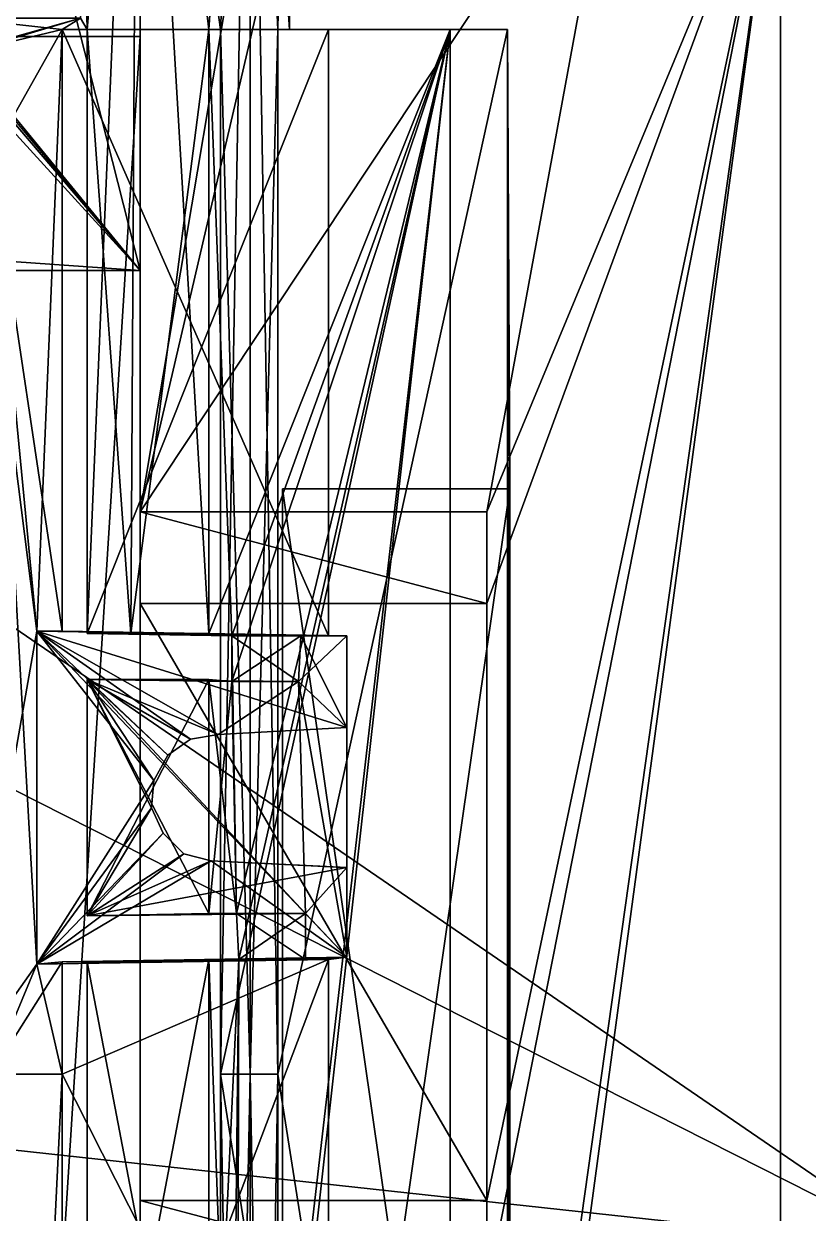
# Model space of a CAD drawing. Header units: metres. Extents: x -0.073 to 0.073, y -0.252 to 0.252.
# Drawn here: x 0.00089 to 0.02225, y 0.09653 to 0.12891 of the extents above; entities that cross this region are included whole.
import ezdxf

# ---------------------------------------------------------------- set-up
doc = ezdxf.new("R2010")
doc.units = ezdxf.units.M
for name, color, linetype in [('Object_0177', 9, 'CONTINUOUS'), ('Object_0196', 9, 'CONTINUOUS'), ('Object_0205', 9, 'CONTINUOUS'), ('Object_0206', 9, 'CONTINUOUS'), ('Object_0227', 9, 'CONTINUOUS'), ('Object_0256', 9, 'CONTINUOUS'), ('Object_0257', 9, 'CONTINUOUS'), ('Object_0258', 9, 'CONTINUOUS'), ('Object_0268', 9, 'CONTINUOUS'), ('Object_0269', 9, 'CONTINUOUS'), ('Object_0305', 9, 'CONTINUOUS'), ('Object_0306', 9, 'CONTINUOUS'), ('Object_0341', 9, 'CONTINUOUS'), ('Object_0342', 9, 'CONTINUOUS'), ('Object_0343', 9, 'CONTINUOUS'), ('Object_0371', 9, 'CONTINUOUS'), ('Object_0390', 9, 'CONTINUOUS'), ('Object_0394', 9, 'CONTINUOUS'), ('Object_0395', 9, 'CONTINUOUS'), ('Object_0397', 9, 'CONTINUOUS'), ('Object_0411', 9, 'CONTINUOUS'), ('Object_0413', 9, 'CONTINUOUS'), ('Object_0429', 9, 'CONTINUOUS'), ('Object_0430', 9, 'CONTINUOUS'), ('Object_0431', 9, 'CONTINUOUS'), ('Object_0467', 9, 'CONTINUOUS'), ('Object_0490', 9, 'CONTINUOUS'), ('Object_0513', 9, 'CONTINUOUS'), ('Object_0535', 9, 'CONTINUOUS'), ('Object_0536', 9, 'CONTINUOUS'), ('Object_0537', 9, 'CONTINUOUS'), ('Object_0543', 9, 'CONTINUOUS'), ('Object_0552', 9, 'CONTINUOUS'), ('Object_0593', 9, 'CONTINUOUS'), ('Object_0594', 9, 'CONTINUOUS'), ('Object_0608', 9, 'CONTINUOUS'), ('Object_0653', 9, 'CONTINUOUS'), ('Object_0654', 9, 'CONTINUOUS'), ('Object_0670', 9, 'CONTINUOUS'), ('Object_0685', 9, 'CONTINUOUS'), ('Object_0737', 9, 'CONTINUOUS'), ('Object_0750', 9, 'CONTINUOUS'), ('Object_0757', 9, 'CONTINUOUS'), ('Object_0763', 9, 'CONTINUOUS'), ('Object_0764', 9, 'CONTINUOUS'), ('Object_0765', 9, 'CONTINUOUS'), ('Object_0803', 9, 'CONTINUOUS'), ('Object_0804', 9, 'CONTINUOUS'), ('Object_0808', 9, 'CONTINUOUS'), ('Object_0844', 9, 'CONTINUOUS'), ('Object_0848', 9, 'CONTINUOUS'), ('Object_0849', 9, 'CONTINUOUS'), ('Object_0861', 9, 'CONTINUOUS'), ('Object_0862', 9, 'CONTINUOUS'), ('Object_0863', 9, 'CONTINUOUS'), ('Object_0901', 9, 'CONTINUOUS'), ('Object_0909', 9, 'CONTINUOUS'), ('Object_0931', 9, 'CONTINUOUS'), ('Object_0979', 9, 'CONTINUOUS'), ('Object_0987', 9, 'CONTINUOUS'), ('Object_0991', 9, 'CONTINUOUS'), ('Object_0993', 9, 'CONTINUOUS'), ('Object_0994', 9, 'CONTINUOUS'), ('Object_0995', 9, 'CONTINUOUS'), ('Object_1001', 9, 'CONTINUOUS'), ('Object_1021', 9, 'CONTINUOUS'), ('Object_1027', 9, 'CONTINUOUS'), ('Object_1029', 9, 'CONTINUOUS'), ('Object_1030', 9, 'CONTINUOUS'), ('Object_1031', 9, 'CONTINUOUS'), ('Object_1036', 9, 'CONTINUOUS'), ('Object_1037', 9, 'CONTINUOUS'), ('Object_1057', 9, 'CONTINUOUS'), ('Object_1058', 9, 'CONTINUOUS')]:
    doc.layers.add(name, color=color, linetype=linetype)

msp = doc.modelspace()

# ---------------------------------------------------------------- linework, layer by layer
at = {"layer": 'Object_0177'}
for points in [[(-0.050375, 0.133875, 0.181312), (0.025312, 0.095563, 0.181312), (-0.031625, 0.134563, 0.181312)], [(0.023812, 0.1325, 0.181312), (-0.031625, 0.134563, 0.181312), (0.025312, 0.095563, 0.181312)], [(-0.050375, 0.133875, 0.181312), (-0.067063, 0.105625, 0.181312), (0.025312, 0.095563, 0.181312)], [(-0.067563, 0.075063, 0.181312), (0.025312, 0.095563, 0.181312), (-0.067063, 0.105625, 0.181312)]]:
    msp.add_3dface(points, dxfattribs=at)
at = {"layer": 'Object_0196'}
for points in [[(0.004, 0.145, 0.10275), (0.002437, 0.136563, 0.10525), (0.002625, 0.12875, 0.104937)], [(0.002625, 0.12875, 0.070063), (0.002437, 0.129063, 0.06975), (0.004, 0.145, 0.072188)], [(0.004, 0.145, 0.10275), (0.002625, 0.12875, 0.104937), (0.003812, 0.112313, 0.102687)], [(0.003812, 0.112313, 0.072313), (0.002625, 0.112313, 0.070063), (0.004, 0.145, 0.072188)], [(0.002625, 0.12875, 0.070063), (0.004, 0.145, 0.072188), (0.002625, 0.112313, 0.070063)], [(0.003812, 0.112313, 0.102687), (0.005937, 0.112313, 0.098813), (0.004, 0.145, 0.10275)], [(0.004, 0.145, 0.072188), (0.005937, 0.12875, 0.076187), (0.003812, 0.112313, 0.072313)], [(0.004, 0.145, 0.10275), (0.005937, 0.12875, 0.098813), (0.007062, 0.145, 0.095375)], [(0.005937, 0.12875, 0.098813), (0.004, 0.145, 0.10275), (0.005937, 0.112313, 0.098813)], [(0.005937, 0.12875, 0.076187), (0.004, 0.145, 0.072188), (0.00625, 0.12875, 0.077125)], [(0.007062, 0.145, 0.079625), (0.00625, 0.12875, 0.077125), (0.004, 0.145, 0.072188)], [(0.00625, 0.12875, 0.097875), (0.007062, 0.145, 0.095375), (0.005937, 0.12875, 0.098813)], [(0.007062, 0.145, 0.095375), (0.00625, 0.12875, 0.097875), (0.007062, 0.100313, 0.095375)], [(0.00625, 0.12875, 0.077125), (0.007062, 0.145, 0.079625), (0.00625, 0.100313, 0.077125)], [(0.007062, 0.100313, 0.079625), (0.00625, 0.100313, 0.077125), (0.007062, 0.145, 0.079625)], [(0.007812, 0.12875, 0.091375), (0.007062, 0.145, 0.095375), (0.007812, 0.100313, 0.091375)], [(0.007062, 0.100313, 0.095375), (0.007812, 0.100313, 0.091375), (0.007062, 0.145, 0.095375)], [(0.007062, 0.145, 0.079625), (0.007812, 0.12875, 0.083562), (0.007062, 0.100313, 0.079625)], [(0.007812, 0.12875, 0.083562), (0.007062, 0.145, 0.079625), (0.008125, 0.12875, 0.0875)], [(0.008125, 0.145, 0.0875), (0.008125, 0.12875, 0.0875), (0.007062, 0.145, 0.079625)], [(0.007062, 0.145, 0.095375), (0.007812, 0.12875, 0.091375), (0.008125, 0.145, 0.0875)], [(0.008125, 0.12875, 0.0875), (0.008125, 0.145, 0.0875), (0.007812, 0.12875, 0.091375)], [(0.002437, 0.129063, 0.10525), (0.002625, 0.12875, 0.104937), (0.002437, 0.136563, 0.10525)], [(-0.000688, 0.128125, 0.108875), (0.002437, 0.129063, 0.10525), (-0.000875, 0.128125, 0.109125)], [(-0.000875, 0.129063, 0.109125), (-0.000875, 0.128125, 0.109125), (0.002437, 0.129063, 0.10525)], [(-0.000875, 0.129063, 0.065875), (0.002437, 0.129063, 0.06975), (0.001937, 0.12875, 0.069125)], [(-0.000875, 0.100313, 0.065875), (-0.000875, 0.129063, 0.065875), (0.00125, 0.112375, 0.06825)], [(0.001937, 0.12875, 0.069125), (0.00125, 0.112375, 0.06825), (-0.000875, 0.129063, 0.065875)], [(0.002437, 0.129063, 0.10525), (-0.000688, 0.128125, 0.108875), (0.001937, 0.12875, 0.105875)], [(0.002437, 0.129063, 0.10525), (0.001937, 0.12875, 0.105875), (0.002625, 0.12875, 0.104937)], [(0.002437, 0.129063, 0.06975), (0.002625, 0.12875, 0.070063), (0.001937, 0.12875, 0.069125)], [(0, 0.125313, 0.10825), (0.001937, 0.12875, 0.105875), (-0.000688, 0.128125, 0.108875)], [(0.001937, 0.12875, 0.105875), (0, 0.125313, 0.10825), (0.001937, 0.112375, 0.105875)], [(0.00125, 0.112375, 0.06825), (0.001937, 0.12875, 0.069125), (0.001937, 0.112375, 0.069125)], [(0.002625, 0.112313, 0.104937), (0.003812, 0.112313, 0.102687), (0.002625, 0.12875, 0.104937)], [(0.005937, 0.112313, 0.076187), (0.003812, 0.112313, 0.072313), (0.005937, 0.12875, 0.076187)], [(0.00625, 0.100313, 0.097875), (0.007062, 0.100313, 0.095375), (0.00625, 0.12875, 0.097875)], [(0.007812, 0.100313, 0.083562), (0.007062, 0.100313, 0.079625), (0.007812, 0.12875, 0.083562)], [(0.00125, 0.112375, 0.10675), (0, 0.125313, 0.10825), (0.00125, 0.103312, 0.10675)], [(0, 0.100313, 0.10825), (0.00125, 0.103312, 0.10675), (0, 0.125313, 0.10825)], [(0.00125, 0.112375, 0.10675), (0.001937, 0.112375, 0.105875), (0, 0.125313, 0.10825)], [(0.00125, 0.103312, 0.06825), (-0.000875, 0.100313, 0.065875), (0.00125, 0.112375, 0.06825)], [(-0.000875, 0.100313, 0.065875), (0.00125, 0.103312, 0.06825), (0.001937, 0.100313, 0.069125)], [(0.00125, 0.103312, 0.10675), (0, 0.100313, 0.10825), (0.001937, 0.103375, 0.105875)], [(0.001937, 0.100313, 0.105875), (0.001937, 0.103375, 0.105875), (0, 0.100313, 0.10825)], [(0.001937, 0.103375, 0.069125), (0.001937, 0.100313, 0.069125), (0.00125, 0.103312, 0.06825)], [(0.001937, 0.100313, 0.069125), (0.001937, 0.086125, 0.069125), (-0.000875, 0.100313, 0.065875)], [(0.00125, 0.086125, 0.06825), (-0.000875, 0.100313, 0.065875), (0.001937, 0.086125, 0.069125)], [(-0.000875, 0.100313, 0.065875), (0.00125, 0.086125, 0.06825), (-0.000875, 0.055625, 0.065875)], [(0, 0.100313, 0.10825), (0.00125, 0.086125, 0.10675), (0.001937, 0.100313, 0.105875)], [(0.00125, 0.086125, 0.10675), (0, 0.100313, 0.10825), (0.00125, 0.077063, 0.10675)], [(0, 0.076563, 0.10825), (0.00125, 0.077063, 0.10675), (0, 0.100313, 0.10825)], [(0.001937, 0.086125, 0.105875), (0.001937, 0.100313, 0.105875), (0.00125, 0.086125, 0.10675)], [(0.00625, 0.060625, 0.097875), (0.007062, 0.055625, 0.095375), (0.00625, 0.100313, 0.097875)], [(0.007062, 0.100313, 0.095375), (0.00625, 0.100313, 0.097875), (0.007062, 0.055625, 0.095375)], [(0.00625, 0.100313, 0.077125), (0.007062, 0.100313, 0.079625), (0.00625, 0.060625, 0.077125)], [(0.007062, 0.055625, 0.079625), (0.00625, 0.060625, 0.077125), (0.007062, 0.100313, 0.079625)], [(0.007812, 0.100313, 0.091375), (0.007062, 0.100313, 0.095375), (0.007812, 0.060625, 0.091375)], [(0.007062, 0.055625, 0.095375), (0.007812, 0.060625, 0.091375), (0.007062, 0.100313, 0.095375)], [(0.007812, 0.060625, 0.083562), (0.007062, 0.055625, 0.079625), (0.007812, 0.100313, 0.083562)], [(0.007062, 0.100313, 0.079625), (0.007812, 0.100313, 0.083562), (0.007062, 0.055625, 0.079625)]]:
    msp.add_3dface(points, dxfattribs=at)
at = {"layer": 'Object_0205'}
for points in [[(0.007937, 0.11625, 0.08425), (0.007937, 0.073188, 0.08425), (0.014125, 0.11625, 0.084188)], [(0.014125, 0.073188, 0.084188), (0.014125, 0.11625, 0.084188), (0.007937, 0.073188, 0.08425)]]:
    msp.add_3dface(points, dxfattribs=at)
at = {"layer": 'Object_0206'}
for points in [[(0.007937, 0.073188, 0.090812), (0.007937, 0.11625, 0.090812), (0.014125, 0.073188, 0.09075)], [(0.014125, 0.11625, 0.09075), (0.014125, 0.073188, 0.09075), (0.007937, 0.11625, 0.090812)]]:
    msp.add_3dface(points, dxfattribs=at)
at = {"layer": 'Object_0227'}
for points in [[(0.009187, 0.103438, 0.105875), (0.001937, 0.100313, 0.105875), (0.009187, 0.086, 0.105875)], [(0.001937, 0.100313, 0.105875), (0.009187, 0.103438, 0.105875), (0.001937, 0.103375, 0.105875)], [(0.001937, 0.086125, 0.105875), (0.009187, 0.086, 0.105875), (0.001937, 0.100313, 0.105875)]]:
    msp.add_3dface(points, dxfattribs=at)
at = {"layer": 'Object_0256'}
for points in [[(0.005937, 0.111062, 0.098813), (0.006562, 0.111, 0.098813), (0.002625, 0.111062, 0.104875)], [(0.006562, 0.111, 0.102), (0.002625, 0.111062, 0.104875), (0.006562, 0.111, 0.098813)], [(0.002625, 0.111062, 0.104875), (0.006562, 0.111, 0.102), (0.008375, 0.111, 0.104875)]]:
    msp.add_3dface(points, dxfattribs=at)
at = {"layer": 'Object_0257'}
for points in [[(0.0125, 0.060625, 0.098813), (0.0125, 0.060625, 0.097875), (0.0125, 0.12875, 0.098813)], [(0.0125, 0.12875, 0.097875), (0.0125, 0.12875, 0.098813), (0.0125, 0.060625, 0.097875)]]:
    msp.add_3dface(points, dxfattribs=at)
at = {"layer": 'Object_0258'}
for points in [[(0.002625, 0.104625, 0.104875), (0.006687, 0.104688, 0.102), (0.005937, 0.104688, 0.098813)], [(0.006687, 0.104688, 0.102), (0.002625, 0.104625, 0.104875), (0.008562, 0.104688, 0.104875)], [(0.006687, 0.104688, 0.098813), (0.005937, 0.104688, 0.098813), (0.006687, 0.104688, 0.102)]]:
    msp.add_3dface(points, dxfattribs=at)
at = {"layer": 'Object_0268'}
for points in [[(0.006687, 0.104688, 0.102), (0.008562, 0.104688, 0.104875), (0.00675, 0.103438, 0.102)], [(0.008562, 0.103438, 0.104875), (0.00675, 0.103438, 0.102), (0.008562, 0.104688, 0.104875)]]:
    msp.add_3dface(points, dxfattribs=at)
at = {"layer": 'Object_0269'}
for points in [[(0.009187, 0.103438, 0.104937), (0.009187, 0.103438, 0.105875), (0.009187, 0.086, 0.104937)], [(0.009187, 0.086, 0.105875), (0.009187, 0.086, 0.104937), (0.009187, 0.103438, 0.105875)]]:
    msp.add_3dface(points, dxfattribs=at)
at = {"layer": 'Object_0305'}
for points in [[(0.006562, 0.111, 0.073), (0.006562, 0.11225, 0.073), (0.006562, 0.111, 0.076187)], [(0.006562, 0.11225, 0.076187), (0.006562, 0.111, 0.076187), (0.006562, 0.11225, 0.073)]]:
    msp.add_3dface(points, dxfattribs=at)
at = {"layer": 'Object_0306'}
for points in [[(0.002625, 0.111062, 0.070125), (0.006562, 0.111, 0.073), (0.005937, 0.111062, 0.076187)], [(0.006562, 0.111, 0.073), (0.002625, 0.111062, 0.070125), (0.008375, 0.111, 0.070125)], [(0.006562, 0.111, 0.076187), (0.005937, 0.111062, 0.076187), (0.006562, 0.111, 0.073)]]:
    msp.add_3dface(points, dxfattribs=at)
at = {"layer": 'Object_0341'}
for points in [[(0.0135, 0.115625, 0.14), (0.0135, 0.113125, 0.14), (0.004062, 0.115625, 0.14)], [(0.004062, 0.113125, 0.14), (0.004062, 0.115625, 0.14), (0.0135, 0.113125, 0.14)]]:
    msp.add_3dface(points, dxfattribs=at)
at = {"layer": 'Object_0342'}
for points in [[(0.004062, 0.115625, 0.141687), (0.0135, 0.115625, 0.14), (0.004062, 0.115625, 0.14175)], [(0.004062, 0.115625, 0.14), (0.004062, 0.115625, 0.14175), (0.0135, 0.115625, 0.14)]]:
    msp.add_3dface(points, dxfattribs=at)
at = {"layer": 'Object_0343'}
for points in [[(0.0135, 0.113125, 0.14), (0.004062, 0.113125, 0.141687), (0.004062, 0.113125, 0.14)], [(0.004062, 0.113125, 0.14175), (0.004062, 0.113125, 0.14), (0.004062, 0.113125, 0.141687)]]:
    msp.add_3dface(points, dxfattribs=at)
at = {"layer": 'Object_0371'}
for points in [[(0.0125, 0.12875, 0.077125), (0.00625, 0.100313, 0.077125), (0.0125, 0.060625, 0.077125)], [(0.00625, 0.100313, 0.077125), (0.0125, 0.12875, 0.077125), (0.00625, 0.12875, 0.077125)], [(0.00625, 0.060625, 0.077125), (0.0125, 0.060625, 0.077125), (0.00625, 0.100313, 0.077125)]]:
    msp.add_3dface(points, dxfattribs=at)
at = {"layer": 'Object_0390'}
for points in [[(0.014062, 0.12875, 0.083562), (0.014125, 0.11625, 0.08425), (0.014062, 0.060625, 0.083562)], [(0.014125, 0.11625, 0.08425), (0.014062, 0.12875, 0.083562), (0.014125, 0.11625, 0.09075)], [(0.014062, 0.12875, 0.091438), (0.014125, 0.11625, 0.09075), (0.014062, 0.12875, 0.083562)], [(0.014125, 0.11625, 0.09075), (0.014062, 0.12875, 0.091438), (0.014125, 0.073188, 0.090812)], [(0.014062, 0.060625, 0.091438), (0.014125, 0.073188, 0.090812), (0.014062, 0.12875, 0.091438)], [(0.014125, 0.073188, 0.08425), (0.014062, 0.060625, 0.083562), (0.014125, 0.11625, 0.08425)]]:
    msp.add_3dface(points, dxfattribs=at)
at = {"layer": 'Object_0394'}
for points in [[(0.008562, 0.104688, 0.070125), (0.006687, 0.104688, 0.073), (0.008562, 0.103438, 0.070125)], [(0.00675, 0.103438, 0.073), (0.008562, 0.103438, 0.070125), (0.006687, 0.104688, 0.073)]]:
    msp.add_3dface(points, dxfattribs=at)
at = {"layer": 'Object_0395'}
for points in [[(0.007812, 0.12875, 0.083625), (0.014062, 0.12875, 0.083562), (0.007812, 0.100313, 0.083625)], [(0.014062, 0.060625, 0.083562), (0.007812, 0.100313, 0.083625), (0.014062, 0.12875, 0.083562)], [(0.007812, 0.100313, 0.083625), (0.014062, 0.060625, 0.083562), (0.007812, 0.060625, 0.083625)]]:
    msp.add_3dface(points, dxfattribs=at)
at = {"layer": 'Object_0397'}
for points in [[(0.00625, 0.12875, 0.077125), (0.0125, 0.12875, 0.077125), (0.005937, 0.12875, 0.076187)], [(0.0125, 0.12875, 0.076187), (0.005937, 0.12875, 0.076187), (0.0125, 0.12875, 0.077125)]]:
    msp.add_3dface(points, dxfattribs=at)
at = {"layer": 'Object_0411'}
for points in [[(-0.00125, 0.122562, 0.138312), (0.004062, 0.122188, 0.138312), (-0.00125, 0.128563, 0.138312)], [(0.004062, 0.128563, 0.138312), (-0.00125, 0.128563, 0.138312), (0.004062, 0.122188, 0.138312)], [(0.004062, 0.122188, 0.138312), (-0.00125, 0.122562, 0.138312), (-0.049, 0.122188, 0.138312)]]:
    msp.add_3dface(points, dxfattribs=at)
at = {"layer": 'Object_0413'}
for points in [[(0.004062, 0.128563, 0.138312), (0.004062, 0.122188, 0.138312), (0.004062, 0.128563, 0.136437)], [(0.004062, 0.078125, 0.14), (0.004062, 0.128563, 0.136437), (0.004062, 0.122188, 0.138312)], [(0.004062, 0.128563, 0.136437), (0.004062, 0.078125, 0.14), (0.004062, 0.069187, 0.136437)], [(0.004062, 0.122188, 0.14175), (0.004062, 0.115625, 0.14175), (0.004062, 0.122188, 0.138312)], [(0.004062, 0.115625, 0.14), (0.004062, 0.122188, 0.138312), (0.004062, 0.115625, 0.14175)], [(0.004062, 0.122188, 0.138312), (0.004062, 0.115625, 0.14), (0.004062, 0.113125, 0.14)], [(0.004062, 0.122188, 0.138312), (0.004062, 0.094375, 0.14), (0.004062, 0.078125, 0.14)], [(0.004062, 0.094375, 0.14), (0.004062, 0.122188, 0.138312), (0.004062, 0.096875, 0.14)], [(0.004062, 0.113125, 0.14), (0.004062, 0.096875, 0.14), (0.004062, 0.122188, 0.138312)], [(0.004062, 0.096875, 0.14), (0.004062, 0.113125, 0.14), (0.004062, 0.096875, 0.14175)], [(0.004062, 0.113125, 0.14175), (0.004062, 0.096875, 0.14175), (0.004062, 0.113125, 0.14)]]:
    msp.add_3dface(points, dxfattribs=at)
at = {"layer": 'Object_0429'}
for points in [[(0.002625, 0.103375, 0.070063), (0.005937, 0.103438, 0.076187), (0.002625, 0.086063, 0.070063)], [(0.005937, 0.086063, 0.076187), (0.002625, 0.086063, 0.070063), (0.005937, 0.103438, 0.076187)]]:
    msp.add_3dface(points, dxfattribs=at)
at = {"layer": 'Object_0430'}
for points in [[(0.004812, 0.109, 0.070125), (0.005437, 0.109437, 0.06825), (0.005437, 0.109437, 0.070125)], [(0.005437, 0.109437, 0.06825), (0.004812, 0.109, 0.070125), (0.004812, 0.109, 0.06825)], [(0.006187, 0.109563, 0.06825), (0.006187, 0.109563, 0.070125), (0.005437, 0.109437, 0.070125)], [(0.006187, 0.109563, 0.06825), (0.005437, 0.109437, 0.070125), (0.005437, 0.109437, 0.06825)], [(0.004437, 0.108312, 0.070125), (0.004812, 0.109, 0.06825), (0.004812, 0.109, 0.070125)], [(0.004812, 0.109, 0.06825), (0.004437, 0.108312, 0.070125), (0.004437, 0.108312, 0.06825)], [(0.004375, 0.107563, 0.070125), (0.004437, 0.108312, 0.06825), (0.004437, 0.108312, 0.070125)], [(0.004437, 0.108312, 0.06825), (0.004375, 0.107563, 0.070125), (0.004375, 0.107563, 0.06825)], [(0.004687, 0.106875, 0.070125), (0.004375, 0.107563, 0.06825), (0.004375, 0.107563, 0.070125)], [(0.004375, 0.107563, 0.06825), (0.004687, 0.106875, 0.070125), (0.004687, 0.106875, 0.06825)], [(0.00525, 0.106313, 0.070125), (0.004687, 0.106875, 0.06825), (0.004687, 0.106875, 0.070125)], [(0.004687, 0.106875, 0.06825), (0.00525, 0.106313, 0.070125), (0.00525, 0.106313, 0.06825)], [(0.006, 0.106125, 0.070125), (0.00525, 0.106313, 0.06825), (0.00525, 0.106313, 0.070125)], [(0.00525, 0.106313, 0.06825), (0.006, 0.106125, 0.070125), (0.006, 0.106125, 0.06825)]]:
    msp.add_3dface(points, dxfattribs=at)
at = {"layer": 'Object_0431'}
for points in [[(0.009187, 0.086, 0.070063), (0.009187, 0.103438, 0.070063), (0.002625, 0.086063, 0.070063)], [(0.002625, 0.103375, 0.070063), (0.002625, 0.086063, 0.070063), (0.009187, 0.103438, 0.070063)]]:
    msp.add_3dface(points, dxfattribs=at)
at = {"layer": 'Object_0467'}
for points in [[(0.009187, 0.12875, 0.104937), (0.009187, 0.12875, 0.105875), (0.009187, 0.11225, 0.104937)], [(0.009187, 0.11225, 0.105875), (0.009187, 0.11225, 0.104937), (0.009187, 0.12875, 0.105875)]]:
    msp.add_3dface(points, dxfattribs=at)
at = {"layer": 'Object_0490'}
for points in [[(0.000437, 0.128563, 0.136437), (0.004062, 0.128563, 0.136437), (0.000437, 0.071063, 0.136437)], [(0.004062, 0.069187, 0.136437), (0.000437, 0.071063, 0.136437), (0.004062, 0.128563, 0.136437)]]:
    msp.add_3dface(points, dxfattribs=at)
at = {"layer": 'Object_0513'}
for points in [[(0.004062, 0.122188, 0.14175), (-0.007938, 0.13625, 0.143125), (-0.007938, 0.136875, 0.143125)], [(-0.007938, 0.136875, 0.143125), (0.000437, 0.1365, 0.14225), (0.004062, 0.122188, 0.14175)], [(0.004062, 0.13625, 0.141687), (0.004062, 0.122188, 0.14175), (0.000437, 0.1365, 0.14225)], [(-0.007938, 0.13625, 0.143125), (0.004062, 0.122188, 0.14175), (-0.0025, 0.129375, 0.142625)], [(0.004062, 0.122188, 0.14175), (0.004062, 0.13625, 0.141687), (0.004062, 0.115625, 0.141687)], [(0.0075, 0.136063, 0.141125), (0.004062, 0.115625, 0.141687), (0.004062, 0.13625, 0.141687)], [(0.0075, 0.136063, 0.141125), (0.008812, 0.136, 0.140938), (0.004062, 0.115625, 0.141687)], [(0.017125, 0.135313, 0.139187), (0.004062, 0.115625, 0.141687), (0.008812, 0.136, 0.140938)], [(0.004062, 0.115625, 0.141687), (0.017125, 0.135313, 0.139187), (0.0135, 0.115625, 0.14)], [(0.0215, 0.134875, 0.138125), (0.0135, 0.115625, 0.14), (0.017125, 0.135313, 0.139187)], [(0.0135, 0.078125, 0.14), (0.0215, 0.134875, 0.138125), (0.0135, 0.075625, 0.14)], [(0.0215, 0.015188, 0.138125), (0.0135, 0.075625, 0.14), (0.0215, 0.134875, 0.138125)], [(0.0135, 0.096875, 0.14), (0.0215, 0.134875, 0.138125), (0.0135, 0.094375, 0.14)], [(0.0135, 0.078125, 0.14), (0.0135, 0.094375, 0.14), (0.0215, 0.134875, 0.138125)], [(0.0135, 0.115625, 0.14), (0.0215, 0.134875, 0.138125), (0.0135, 0.113125, 0.14)], [(0.0135, 0.096875, 0.14), (0.0135, 0.113125, 0.14), (0.0215, 0.134875, 0.138125)], [(-0.0025, 0.122188, 0.142625), (-0.0025, 0.129375, 0.142625), (0.004062, 0.122188, 0.14175)], [(0.004062, 0.115625, 0.141687), (0.004062, 0.115625, 0.14175), (0.004062, 0.122188, 0.14175)], [(0.0135, 0.113125, 0.14), (0.0135, 0.096875, 0.14), (0.004062, 0.113125, 0.141687)], [(0.0135, 0.096875, 0.14), (0.004062, 0.096875, 0.141687), (0.004062, 0.113125, 0.141687)], [(0.004062, 0.096875, 0.14175), (0.004062, 0.113125, 0.141687), (0.004062, 0.096875, 0.141687)], [(0.004062, 0.113125, 0.141687), (0.004062, 0.096875, 0.14175), (0.004062, 0.113125, 0.14175)]]:
    msp.add_3dface(points, dxfattribs=at)
at = {"layer": 'Object_0535'}
for points in [[(0.006562, 0.11225, 0.098813), (0.0125, 0.12875, 0.098813), (0.005937, 0.112313, 0.098813)], [(0.005937, 0.12875, 0.098813), (0.005937, 0.112313, 0.098813), (0.0125, 0.12875, 0.098813)], [(0.0125, 0.12875, 0.098813), (0.006562, 0.11225, 0.098813), (0.006687, 0.104688, 0.098813)], [(0.0125, 0.12875, 0.098813), (0.006687, 0.078438, 0.098813), (0.0125, 0.060625, 0.098813)], [(0.006687, 0.078438, 0.098813), (0.0125, 0.12875, 0.098813), (0.00675, 0.103438, 0.098813)], [(0.006687, 0.104688, 0.098813), (0.00675, 0.103438, 0.098813), (0.0125, 0.12875, 0.098813)], [(0.006562, 0.111, 0.098813), (0.006687, 0.104688, 0.098813), (0.006562, 0.11225, 0.098813)], [(0.005937, 0.111062, 0.098813), (0.005937, 0.104688, 0.098813), (0.006562, 0.111, 0.098813)], [(0.006687, 0.104688, 0.098813), (0.006562, 0.111, 0.098813), (0.005937, 0.104688, 0.098813)], [(0.006562, 0.086, 0.098813), (0.00675, 0.103438, 0.098813), (0.005937, 0.086063, 0.098813)], [(0.005937, 0.103438, 0.098813), (0.005937, 0.086063, 0.098813), (0.00675, 0.103438, 0.098813)], [(0.00675, 0.103438, 0.098813), (0.006562, 0.086, 0.098813), (0.006687, 0.078438, 0.098813)]]:
    msp.add_3dface(points, dxfattribs=at)
at = {"layer": 'Object_0536'}
for points in [[(0.009687, 0.11225, 0.10675), (0.009187, 0.11225, 0.105875), (0.00125, 0.112375, 0.10675)], [(0.001937, 0.112375, 0.105875), (0.00125, 0.112375, 0.10675), (0.009187, 0.11225, 0.105875)], [(0.002625, 0.112313, 0.104937), (0.008437, 0.11225, 0.104875), (0.003812, 0.112313, 0.102687)], [(0.008437, 0.11225, 0.104875), (0.002625, 0.112313, 0.104937), (0.009687, 0.11225, 0.104875)], [(0.009187, 0.11225, 0.104937), (0.009687, 0.11225, 0.104875), (0.002625, 0.112313, 0.104937)], [(0.003812, 0.112313, 0.102687), (0.006562, 0.11225, 0.102), (0.005937, 0.112313, 0.098813)], [(0.006562, 0.11225, 0.102), (0.003812, 0.112313, 0.102687), (0.008437, 0.11225, 0.104875)], [(0.006562, 0.11225, 0.098813), (0.005937, 0.112313, 0.098813), (0.006562, 0.11225, 0.102)], [(0.009687, 0.11225, 0.104875), (0.009187, 0.11225, 0.104937), (0.009687, 0.11225, 0.10675)], [(0.009187, 0.11225, 0.105875), (0.009687, 0.11225, 0.10675), (0.009187, 0.11225, 0.104937)]]:
    msp.add_3dface(points, dxfattribs=at)
at = {"layer": 'Object_0537'}
for points in [[(0.005937, 0.12875, 0.098813), (0.0125, 0.12875, 0.098813), (0.00625, 0.12875, 0.097875)], [(0.0125, 0.12875, 0.097875), (0.00625, 0.12875, 0.097875), (0.0125, 0.12875, 0.098813)]]:
    msp.add_3dface(points, dxfattribs=at)
at = {"layer": 'Object_0543'}
for points in [[(0.006687, 0.104688, 0.098813), (0.006687, 0.104688, 0.102), (0.00675, 0.103438, 0.098813)], [(0.00675, 0.103438, 0.102), (0.00675, 0.103438, 0.098813), (0.006687, 0.104688, 0.102)]]:
    msp.add_3dface(points, dxfattribs=at)
at = {"layer": 'Object_0552'}
for points in [[(0.002625, 0.104625, 0.104875), (0.005937, 0.104688, 0.098813), (0.002625, 0.111062, 0.104875)], [(0.005937, 0.111062, 0.098813), (0.002625, 0.111062, 0.104875), (0.005937, 0.104688, 0.098813)]]:
    msp.add_3dface(points, dxfattribs=at)
at = {"layer": 'Object_0593'}
for points in [[(0.00125, 0.103312, 0.10675), (0.001937, 0.103375, 0.105875), (0.009687, 0.1035, 0.10675)], [(0.009187, 0.103438, 0.105875), (0.009687, 0.1035, 0.10675), (0.001937, 0.103375, 0.105875)], [(0.002625, 0.103375, 0.104937), (0.005937, 0.103438, 0.098813), (0.00675, 0.103438, 0.098813)], [(0.002625, 0.103375, 0.104937), (0.008562, 0.103438, 0.104875), (0.009187, 0.103438, 0.104937)], [(0.008562, 0.103438, 0.104875), (0.002625, 0.103375, 0.104937), (0.00675, 0.103438, 0.102)], [(0.00675, 0.103438, 0.098813), (0.00675, 0.103438, 0.102), (0.002625, 0.103375, 0.104937)], [(0.009687, 0.1035, 0.104875), (0.009187, 0.103438, 0.104937), (0.008562, 0.103438, 0.104875)], [(0.009687, 0.1035, 0.10675), (0.009187, 0.103438, 0.105875), (0.009687, 0.1035, 0.104875)], [(0.009187, 0.103438, 0.104937), (0.009687, 0.1035, 0.104875), (0.009187, 0.103438, 0.105875)]]:
    msp.add_3dface(points, dxfattribs=at)
at = {"layer": 'Object_0594'}
for points in [[(0.00125, 0.103312, 0.10675), (0.009687, 0.1035, 0.10675), (0.00125, 0.112375, 0.10675)], [(0.009687, 0.11225, 0.10675), (0.00125, 0.112375, 0.10675), (0.009687, 0.1035, 0.10675)]]:
    msp.add_3dface(points, dxfattribs=at)
at = {"layer": 'Object_0608'}
for points in [[(0.001937, 0.12875, 0.105875), (0.009187, 0.12875, 0.105875), (0.002625, 0.12875, 0.104937)], [(0.009187, 0.12875, 0.104937), (0.002625, 0.12875, 0.104937), (0.009187, 0.12875, 0.105875)]]:
    msp.add_3dface(points, dxfattribs=at)
at = {"layer": 'Object_0653'}
for points in [[(0.00625, 0.12875, 0.097875), (0.0125, 0.12875, 0.097875), (0.00625, 0.100313, 0.097875)], [(0.0125, 0.060625, 0.097875), (0.00625, 0.100313, 0.097875), (0.0125, 0.12875, 0.097875)], [(0.00625, 0.100313, 0.097875), (0.0125, 0.060625, 0.097875), (0.00625, 0.060625, 0.097875)]]:
    msp.add_3dface(points, dxfattribs=at)
at = {"layer": 'Object_0654'}
for points in [[(0.006562, 0.11225, 0.102), (0.006562, 0.111, 0.102), (0.006562, 0.11225, 0.098813)], [(0.006562, 0.111, 0.098813), (0.006562, 0.11225, 0.098813), (0.006562, 0.111, 0.102)]]:
    msp.add_3dface(points, dxfattribs=at)
at = {"layer": 'Object_0670'}
for points in [[(0.004062, 0.122188, 0.138312), (-0.049, 0.122188, 0.138312), (-0.033125, 0.122188, 0.14)], [(-0.033125, 0.122188, 0.14), (-0.030625, 0.122188, 0.14), (0.004062, 0.122188, 0.138312)], [(-0.030625, 0.122188, 0.14), (-0.02375, 0.122188, 0.14), (0.004062, 0.122188, 0.138312)], [(-0.02125, 0.122188, 0.14), (0.004062, 0.122188, 0.138312), (-0.02375, 0.122188, 0.14)], [(0.004062, 0.122188, 0.138312), (-0.02125, 0.122188, 0.14), (-0.014375, 0.122188, 0.14)], [(-0.014375, 0.122188, 0.14), (-0.011875, 0.122188, 0.14), (0.004062, 0.122188, 0.138312)], [(-0.011875, 0.122188, 0.14), (-0.004938, 0.122188, 0.14), (0.004062, 0.122188, 0.138312)], [(-0.002563, 0.122188, 0.14), (0.004062, 0.122188, 0.138312), (-0.004938, 0.122188, 0.14)], [(-0.002563, 0.122188, 0.142625), (0.004062, 0.122188, 0.14175), (-0.002563, 0.122188, 0.14)], [(0.004062, 0.122188, 0.138312), (-0.002563, 0.122188, 0.14), (0.004062, 0.122188, 0.14175)]]:
    msp.add_3dface(points, dxfattribs=at)
at = {"layer": 'Object_0685'}
for points in [[(0.0215, 0.134875, 0.138125), (0.023, 0.13475, 0.138125), (0.0215, 0.015188, 0.138125)], [(0.024687, 0.095563, 0.138125), (0.0215, 0.015188, 0.138125), (0.023, 0.13475, 0.138125)]]:
    msp.add_3dface(points, dxfattribs=at)
at = {"layer": 'Object_0737'}
for points in [[(0.008375, 0.111, 0.104875), (0.008437, 0.11225, 0.104875), (0.009687, 0.11225, 0.104875)], [(0.009687, 0.11225, 0.104875), (0.009687, 0.1035, 0.104875), (0.008375, 0.111, 0.104875)], [(0.002625, 0.104625, 0.104875), (0.002625, 0.111062, 0.104875), (0.008562, 0.104688, 0.104875)], [(0.008375, 0.111, 0.104875), (0.008562, 0.104688, 0.104875), (0.002625, 0.111062, 0.104875)], [(0.008562, 0.104688, 0.104875), (0.008375, 0.111, 0.104875), (0.009687, 0.1035, 0.104875)], [(0.009687, 0.1035, 0.104875), (0.008562, 0.103438, 0.104875), (0.008562, 0.104688, 0.104875)]]:
    msp.add_3dface(points, dxfattribs=at)
at = {"layer": 'Object_0750'}
for points in [[(0.009687, 0.11225, 0.10675), (0.009687, 0.1035, 0.10675), (0.009687, 0.11225, 0.104875)], [(0.009687, 0.1035, 0.104875), (0.009687, 0.11225, 0.104875), (0.009687, 0.1035, 0.10675)]]:
    msp.add_3dface(points, dxfattribs=at)
at = {"layer": 'Object_0757'}
for points in [[(0.009187, 0.086, 0.069125), (0.009187, 0.103438, 0.069125), (0.009187, 0.086, 0.070063)], [(0.009187, 0.103438, 0.070063), (0.009187, 0.086, 0.070063), (0.009187, 0.103438, 0.069125)]]:
    msp.add_3dface(points, dxfattribs=at)
at = {"layer": 'Object_0763'}
for points in [[(0.008375, 0.111, 0.070125), (0.009687, 0.10975, 0.070125), (0.008437, 0.11225, 0.070125)], [(0.009687, 0.11225, 0.070125), (0.008437, 0.11225, 0.070125), (0.009687, 0.10975, 0.070125)], [(0.002625, 0.111062, 0.070125), (0.006187, 0.109563, 0.070125), (0.008375, 0.111, 0.070125)], [(0.006187, 0.109563, 0.070125), (0.002625, 0.111062, 0.070125), (0.005437, 0.109437, 0.070125)], [(0.004812, 0.109, 0.070125), (0.005437, 0.109437, 0.070125), (0.002625, 0.111062, 0.070125)], [(0.002625, 0.104625, 0.070125), (0.004375, 0.107563, 0.070125), (0.002625, 0.111062, 0.070125)], [(0.004437, 0.108312, 0.070125), (0.002625, 0.111062, 0.070125), (0.004375, 0.107563, 0.070125)], [(0.002625, 0.111062, 0.070125), (0.004437, 0.108312, 0.070125), (0.004812, 0.109, 0.070125)], [(0.009687, 0.10975, 0.070125), (0.008375, 0.111, 0.070125), (0.006187, 0.109563, 0.070125)], [(0.004375, 0.107563, 0.070125), (0.002625, 0.104625, 0.070125), (0.004687, 0.106875, 0.070125)], [(0.00525, 0.106313, 0.070125), (0.004687, 0.106875, 0.070125), (0.002625, 0.104625, 0.070125)], [(0.002625, 0.104625, 0.070125), (0.006, 0.106125, 0.070125), (0.00525, 0.106313, 0.070125)], [(0.006, 0.106125, 0.070125), (0.002625, 0.104625, 0.070125), (0.009687, 0.105938, 0.070125)], [(0.008562, 0.104688, 0.070125), (0.009687, 0.105938, 0.070125), (0.002625, 0.104625, 0.070125)], [(0.009687, 0.105938, 0.070125), (0.008562, 0.104688, 0.070125), (0.009687, 0.1035, 0.070125)], [(0.008562, 0.103438, 0.070125), (0.009687, 0.1035, 0.070125), (0.008562, 0.104688, 0.070125)]]:
    msp.add_3dface(points, dxfattribs=at)
at = {"layer": 'Object_0764'}
for points in [[(0.006562, 0.111, 0.073), (0.008375, 0.111, 0.070125), (0.006562, 0.11225, 0.073)], [(0.008437, 0.11225, 0.070125), (0.006562, 0.11225, 0.073), (0.008375, 0.111, 0.070125)]]:
    msp.add_3dface(points, dxfattribs=at)
at = {"layer": 'Object_0765'}
for points in [[(0.009687, 0.10975, 0.06825), (0.009687, 0.11225, 0.06825), (0.009687, 0.10975, 0.070125)], [(0.009687, 0.11225, 0.070125), (0.009687, 0.10975, 0.070125), (0.009687, 0.11225, 0.06825)]]:
    msp.add_3dface(points, dxfattribs=at)
at = {"layer": 'Object_0803'}
for points in [[(0.00675, 0.103438, 0.076187), (0.00675, 0.103438, 0.073), (0.006687, 0.104688, 0.076187)], [(0.006687, 0.104688, 0.073), (0.006687, 0.104688, 0.076187), (0.00675, 0.103438, 0.073)]]:
    msp.add_3dface(points, dxfattribs=at)
at = {"layer": 'Object_0804'}
for points in [[(0.005937, 0.104688, 0.076187), (0.006687, 0.104688, 0.076187), (0.002625, 0.104625, 0.070125)], [(0.006687, 0.104688, 0.073), (0.002625, 0.104625, 0.070125), (0.006687, 0.104688, 0.076187)], [(0.002625, 0.104625, 0.070125), (0.006687, 0.104688, 0.073), (0.008562, 0.104688, 0.070125)]]:
    msp.add_3dface(points, dxfattribs=at)
at = {"layer": 'Object_0808'}
for points in [[(0.007937, 0.11625, 0.084188), (0.014125, 0.11625, 0.08425), (0.007937, 0.11625, 0.09075)], [(0.014125, 0.11625, 0.09075), (0.007937, 0.11625, 0.09075), (0.014125, 0.11625, 0.08425)]]:
    msp.add_3dface(points, dxfattribs=at)
at = {"layer": 'Object_0844'}
for points in [[(0.0135, 0.096875, 0.14), (0.0135, 0.094375, 0.14), (0.004062, 0.096875, 0.14)], [(0.004062, 0.094375, 0.14), (0.004062, 0.096875, 0.14), (0.0135, 0.094375, 0.14)]]:
    msp.add_3dface(points, dxfattribs=at)
at = {"layer": 'Object_0848'}
for points in [[(0.002625, 0.103375, 0.104937), (0.009187, 0.103438, 0.104937), (0.002625, 0.086063, 0.104937)], [(0.009187, 0.086, 0.104937), (0.002625, 0.086063, 0.104937), (0.009187, 0.103438, 0.104937)]]:
    msp.add_3dface(points, dxfattribs=at)
at = {"layer": 'Object_0849'}
for points in [[(0.005937, 0.103438, 0.098813), (0.002625, 0.103375, 0.104937), (0.005937, 0.086063, 0.098813)], [(0.002625, 0.086063, 0.104937), (0.005937, 0.086063, 0.098813), (0.002625, 0.103375, 0.104937)]]:
    msp.add_3dface(points, dxfattribs=at)
at = {"layer": 'Object_0861'}
for points in [[(0.009187, 0.11225, 0.070063), (0.009187, 0.12875, 0.070063), (0.002625, 0.112313, 0.070063)], [(0.002625, 0.12875, 0.070063), (0.002625, 0.112313, 0.070063), (0.009187, 0.12875, 0.070063)]]:
    msp.add_3dface(points, dxfattribs=at)
at = {"layer": 'Object_0862'}
for points in [[(0.00125, 0.112375, 0.06825), (0.001937, 0.112375, 0.069125), (0.009687, 0.11225, 0.06825)], [(0.009187, 0.11225, 0.069125), (0.009687, 0.11225, 0.06825), (0.001937, 0.112375, 0.069125)], [(0.002625, 0.112313, 0.070063), (0.008437, 0.11225, 0.070125), (0.009187, 0.11225, 0.070063)], [(0.008437, 0.11225, 0.070125), (0.002625, 0.112313, 0.070063), (0.006562, 0.11225, 0.073)], [(0.003812, 0.112313, 0.072313), (0.006562, 0.11225, 0.073), (0.002625, 0.112313, 0.070063)], [(0.006562, 0.11225, 0.073), (0.003812, 0.112313, 0.072313), (0.006562, 0.11225, 0.076187)], [(0.005937, 0.112313, 0.076187), (0.006562, 0.11225, 0.076187), (0.003812, 0.112313, 0.072313)], [(0.009687, 0.11225, 0.070125), (0.009187, 0.11225, 0.070063), (0.008437, 0.11225, 0.070125)], [(0.009687, 0.11225, 0.06825), (0.009187, 0.11225, 0.069125), (0.009687, 0.11225, 0.070125)], [(0.009187, 0.11225, 0.070063), (0.009687, 0.11225, 0.070125), (0.009187, 0.11225, 0.069125)]]:
    msp.add_3dface(points, dxfattribs=at)
at = {"layer": 'Object_0863'}
for points in [[(0.009187, 0.12875, 0.069125), (0.001937, 0.12875, 0.069125), (0.009187, 0.12875, 0.070063)], [(0.002625, 0.12875, 0.070063), (0.009187, 0.12875, 0.070063), (0.001937, 0.12875, 0.069125)]]:
    msp.add_3dface(points, dxfattribs=at)
at = {"layer": 'Object_0901'}
for points in [[(0.007937, 0.073188, 0.09075), (0.007937, 0.073188, 0.08425), (0.007937, 0.11625, 0.09075)], [(0.007937, 0.11625, 0.08425), (0.007937, 0.11625, 0.09075), (0.007937, 0.073188, 0.08425)]]:
    msp.add_3dface(points, dxfattribs=at)
at = {"layer": 'Object_0909'}
for points in [[(0.002625, 0.12875, 0.104937), (0.009187, 0.12875, 0.104937), (0.002625, 0.112313, 0.104937)], [(0.009187, 0.11225, 0.104937), (0.002625, 0.112313, 0.104937), (0.009187, 0.12875, 0.104937)]]:
    msp.add_3dface(points, dxfattribs=at)
at = {"layer": 'Object_0931'}
for points in [[(0.0125, 0.060625, 0.077125), (0.0125, 0.060625, 0.076187), (0.0125, 0.12875, 0.077125)], [(0.0125, 0.12875, 0.076187), (0.0125, 0.12875, 0.077125), (0.0125, 0.060625, 0.076187)]]:
    msp.add_3dface(points, dxfattribs=at)
at = {"layer": 'Object_0979'}
for points in [[(0.004062, 0.128563, 0.138312), (0.004062, 0.128563, 0.136437), (-0.00125, 0.128563, 0.138312)], [(0.000437, 0.128563, 0.136437), (-0.00125, 0.128563, 0.138312), (0.004062, 0.128563, 0.136437)]]:
    msp.add_3dface(points, dxfattribs=at)
at = {"layer": 'Object_0987'}
for points in [[(0.002625, 0.111062, 0.070125), (0.005937, 0.111062, 0.076187), (0.002625, 0.104625, 0.070125)], [(0.005937, 0.104688, 0.076187), (0.002625, 0.104625, 0.070125), (0.005937, 0.111062, 0.076187)]]:
    msp.add_3dface(points, dxfattribs=at)
at = {"layer": 'Object_0991'}
for points in [[(0.009187, 0.11225, 0.069125), (0.009187, 0.12875, 0.069125), (0.009187, 0.11225, 0.070063)], [(0.009187, 0.12875, 0.070063), (0.009187, 0.11225, 0.070063), (0.009187, 0.12875, 0.069125)]]:
    msp.add_3dface(points, dxfattribs=at)
at = {"layer": 'Object_0993'}
for points in [[(0.009687, 0.105938, 0.070125), (0.009687, 0.1035, 0.070125), (0.009687, 0.105938, 0.06825)], [(0.009687, 0.1035, 0.06825), (0.009687, 0.105938, 0.06825), (0.009687, 0.1035, 0.070125)]]:
    msp.add_3dface(points, dxfattribs=at)
at = {"layer": 'Object_0994'}
for points in [[(0.006, 0.106125, 0.070125), (0.009625, 0.105938, 0.070125), (0.006, 0.106125, 0.06825)], [(0.009625, 0.105938, 0.06825), (0.006, 0.106125, 0.06825), (0.009625, 0.105938, 0.070125)]]:
    msp.add_3dface(points, dxfattribs=at)
at = {"layer": 'Object_0995'}
for points in [[(0.006187, 0.109563, 0.06825), (0.009687, 0.10975, 0.06825), (0.006187, 0.109563, 0.070125)], [(0.009687, 0.10975, 0.070125), (0.006187, 0.109563, 0.070125), (0.009687, 0.10975, 0.06825)]]:
    msp.add_3dface(points, dxfattribs=at)
at = {"layer": 'Object_1001'}
for points in [[(0.007812, 0.12875, 0.091375), (0.014062, 0.12875, 0.091375), (0.008125, 0.12875, 0.0875)], [(0.008125, 0.12875, 0.0875), (0.014062, 0.12875, 0.083562), (0.007812, 0.12875, 0.083562)], [(0.014062, 0.12875, 0.083562), (0.008125, 0.12875, 0.0875), (0.014062, 0.12875, 0.091375)]]:
    msp.add_3dface(points, dxfattribs=at)
at = {"layer": 'Object_1021'}
for points in [[(0.008375, 0.111, 0.104875), (0.006562, 0.111, 0.102), (0.008437, 0.11225, 0.104875)], [(0.006562, 0.11225, 0.102), (0.008437, 0.11225, 0.104875), (0.006562, 0.111, 0.102)]]:
    msp.add_3dface(points, dxfattribs=at)
at = {"layer": 'Object_1027'}
for points in [[(0.005937, 0.112313, 0.076187), (0.005937, 0.12875, 0.076187), (0.006562, 0.11225, 0.076187)], [(0.0125, 0.12875, 0.076187), (0.006562, 0.11225, 0.076187), (0.005937, 0.12875, 0.076187)], [(0.006562, 0.11225, 0.076187), (0.0125, 0.12875, 0.076187), (0.006562, 0.111, 0.076187)], [(0.006687, 0.104688, 0.076187), (0.006562, 0.111, 0.076187), (0.0125, 0.12875, 0.076187)], [(0.00675, 0.103438, 0.076187), (0.006687, 0.104688, 0.076187), (0.0125, 0.12875, 0.076187)], [(0.0125, 0.12875, 0.076187), (0.006687, 0.078438, 0.076187), (0.00675, 0.103438, 0.076187)], [(0.006687, 0.078438, 0.076187), (0.0125, 0.12875, 0.076187), (0.00675, 0.077188, 0.076187)], [(0.0125, 0.060625, 0.076187), (0.00675, 0.077188, 0.076187), (0.0125, 0.12875, 0.076187)], [(0.006562, 0.111, 0.076187), (0.006687, 0.104688, 0.076187), (0.005937, 0.111062, 0.076187)], [(0.005937, 0.104688, 0.076187), (0.005937, 0.111062, 0.076187), (0.006687, 0.104688, 0.076187)], [(0.005937, 0.086063, 0.076187), (0.005937, 0.103438, 0.076187), (0.006562, 0.086, 0.076187)], [(0.00675, 0.103438, 0.076187), (0.006562, 0.086, 0.076187), (0.005937, 0.103438, 0.076187)], [(0.006562, 0.086, 0.076187), (0.00675, 0.103438, 0.076187), (0.006687, 0.078438, 0.076187)]]:
    msp.add_3dface(points, dxfattribs=at)
at = {"layer": 'Object_1029'}
for points in [[(0.009687, 0.11225, 0.06825), (0.009687, 0.10975, 0.06825), (0.00125, 0.112375, 0.06825)], [(0.006187, 0.109563, 0.06825), (0.00125, 0.112375, 0.06825), (0.009687, 0.10975, 0.06825)], [(0.00125, 0.112375, 0.06825), (0.006187, 0.109563, 0.06825), (0.005437, 0.109437, 0.06825)], [(0.005437, 0.109437, 0.06825), (0.004812, 0.109, 0.06825), (0.00125, 0.112375, 0.06825)], [(0.004437, 0.108312, 0.06825), (0.00125, 0.112375, 0.06825), (0.004812, 0.109, 0.06825)], [(0.00125, 0.112375, 0.06825), (0.004437, 0.108312, 0.06825), (0.00125, 0.103312, 0.06825)], [(0.004375, 0.107563, 0.06825), (0.00125, 0.103312, 0.06825), (0.004437, 0.108312, 0.06825)], [(0.00125, 0.103312, 0.06825), (0.004375, 0.107563, 0.06825), (0.004687, 0.106875, 0.06825)], [(0.004687, 0.106875, 0.06825), (0.00525, 0.106313, 0.06825), (0.00125, 0.103312, 0.06825)], [(0.006, 0.106125, 0.06825), (0.00125, 0.103312, 0.06825), (0.00525, 0.106313, 0.06825)], [(0.00125, 0.103312, 0.06825), (0.006, 0.106125, 0.06825), (0.009687, 0.1035, 0.06825)], [(0.009687, 0.105938, 0.06825), (0.009687, 0.1035, 0.06825), (0.006, 0.106125, 0.06825)]]:
    msp.add_3dface(points, dxfattribs=at)
at = {"layer": 'Object_1030'}
for points in [[(0.001937, 0.112375, 0.069125), (0.001937, 0.12875, 0.069125), (0.009187, 0.11225, 0.069125)], [(0.009187, 0.12875, 0.069125), (0.009187, 0.11225, 0.069125), (0.001937, 0.12875, 0.069125)]]:
    msp.add_3dface(points, dxfattribs=at)
at = {"layer": 'Object_1031'}
for points in [[(0.009687, 0.1035, 0.06825), (0.009187, 0.103438, 0.069125), (0.00125, 0.103312, 0.06825)], [(0.001937, 0.103375, 0.069125), (0.00125, 0.103312, 0.06825), (0.009187, 0.103438, 0.069125)], [(0.009187, 0.103438, 0.070063), (0.009687, 0.1035, 0.070125), (0.002625, 0.103375, 0.070063)], [(0.009687, 0.1035, 0.070125), (0.008562, 0.103438, 0.070125), (0.002625, 0.103375, 0.070063)], [(0.002625, 0.103375, 0.070063), (0.00675, 0.103438, 0.073), (0.005937, 0.103438, 0.076187)], [(0.00675, 0.103438, 0.073), (0.002625, 0.103375, 0.070063), (0.008562, 0.103438, 0.070125)], [(0.00675, 0.103438, 0.076187), (0.005937, 0.103438, 0.076187), (0.00675, 0.103438, 0.073)], [(0.009187, 0.103438, 0.069125), (0.009687, 0.1035, 0.06825), (0.009187, 0.103438, 0.070063)], [(0.009687, 0.1035, 0.070125), (0.009187, 0.103438, 0.070063), (0.009687, 0.1035, 0.06825)]]:
    msp.add_3dface(points, dxfattribs=at)
at = {"layer": 'Object_1036'}
for points in [[(0.001937, 0.103375, 0.069125), (0.009187, 0.103438, 0.069125), (0.001937, 0.100313, 0.069125)], [(0.009187, 0.086, 0.069125), (0.001937, 0.100313, 0.069125), (0.009187, 0.103438, 0.069125)], [(0.001937, 0.100313, 0.069125), (0.009187, 0.086, 0.069125), (0.001937, 0.086125, 0.069125)]]:
    msp.add_3dface(points, dxfattribs=at)
at = {"layer": 'Object_1037'}
for points in [[(0.009187, 0.12875, 0.105875), (0.001937, 0.12875, 0.105875), (0.009187, 0.11225, 0.105875)], [(0.001937, 0.112375, 0.105875), (0.009187, 0.11225, 0.105875), (0.001937, 0.12875, 0.105875)]]:
    msp.add_3dface(points, dxfattribs=at)
at = {"layer": 'Object_1057'}
for points in [[(0.014062, 0.12875, 0.091375), (0.007812, 0.100313, 0.091438), (0.014062, 0.060625, 0.091375)], [(0.007812, 0.100313, 0.091438), (0.014062, 0.12875, 0.091375), (0.007812, 0.12875, 0.091438)], [(0.007812, 0.060625, 0.091438), (0.014062, 0.060625, 0.091375), (0.007812, 0.100313, 0.091438)]]:
    msp.add_3dface(points, dxfattribs=at)
at = {"layer": 'Object_1058'}
for points in [[(0.004062, 0.096875, 0.141687), (0.0135, 0.096875, 0.14), (0.004062, 0.096875, 0.14175)], [(0.004062, 0.096875, 0.14), (0.004062, 0.096875, 0.14175), (0.0135, 0.096875, 0.14)]]:
    msp.add_3dface(points, dxfattribs=at)

doc.saveas('drawing.dxf')
